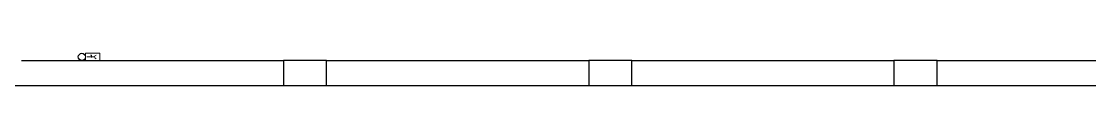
# Model space of a CAD drawing. Header units: metres. Extents: x -107920 to 223280, y -14950 to 38746.
# Drawn here: x 166180 to 195930, y -12950 to -12050 of the extents above; entities that cross this region are included whole.
import ezdxf

# ---------------------------------------------------------------- set-up
doc = ezdxf.new("R2010")
doc.units = ezdxf.units.M
for name, color, linetype in [('06A_结构柱', 4, 'Continuous'), ('15A_给排水设备', 252, 'Continuous'), ('WALL', 5, 'Continuous')]:
    doc.layers.add(name, color=color, linetype=linetype)
doc.layers.add('0给水阀门及设备', color=2, linetype='Continuous', lineweight=13)

msp = doc.modelspace()

# ---------------------------------------------------------------- linework, layer by layer
at = {"layer": '06A_结构柱'}
for p, q in [((174680, -12250), (173480, -12250)), ((173480, -12250), (173480, -12950)), ((174680, -12950), (174680, -12250)), ((183180, -12250), (181980, -12250)), ((181980, -12250), (181980, -12950)), ((183180, -12950), (183180, -12250)), ((191680, -12250), (190480, -12250)), ((190480, -12250), (190480, -12950)), ((191680, -12950), (191680, -12250)), ((173480, -12950), (174680, -12950)), ((181980, -12950), (183180, -12950)), ((190480, -12950), (191680, -12950))]:
    msp.add_line(p, q, dxfattribs=at)
at = {"layer": '0给水阀门及设备', "color": 0, "extrusion": (0, 0, -1)}
for p, q in [((167966, -12050, 0), (168366, -12050, 0)), ((167966, -12250, 0), (167966, -12050, 0)), ((168016, -12150, 0), (168216, -12150, 0)), ((168136, -12105, 0), (168101, -12105, 0)), ((168136, -12150, 0), (168136, -12105, 0)), ((168366, -12050, 0), (168366, -12250, 0)), ((168366, -12250, 0), (167966, -12250, 0))]:
    msp.add_line(p, q, dxfattribs=at)
for centre, radius, start, end in [((-168136, -12150, 0), 7.5, 360, 180), ((-168136, -12150, 0), 7.5, 180, 360), ((-168266, -12150, 0), 50, 270, 90)]:
    msp.add_arc(centre, radius, start, end, dxfattribs=at)
at = {"layer": '15A_给排水设备'}
msp.add_circle((167866, -12150, 0), 100, dxfattribs=at)
at = {"layer": 'WALL'}
for p, q in [((166180, -12250), (173480, -12250)), ((174680, -12250), (181980, -12250)), ((183180, -12250), (190480, -12250)), ((191680, -12250), (198980, -12250)), ((165580, -12950), (174080, -12950)), ((174080, -12950), (182580, -12950)), ((182580, -12950), (191080, -12950)), ((191080, -12950), (199580, -12950))]:
    msp.add_line(p, q, dxfattribs=at)

doc.saveas('drawing.dxf')
